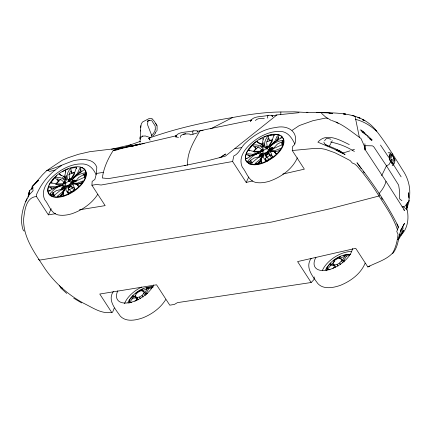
<?xml version="1.0" encoding="UTF-8"?>
<svg xmlns="http://www.w3.org/2000/svg" width="432" height="432" viewBox="0 0 432 432"><rect width="100%" height="100%" fill="white"/><g stroke="black" fill="none" stroke-linecap="round" stroke-linejoin="round"><path stroke-width="0.65" d="M69.552 180.29L68.942 181.391L68.434 180.646L68.434 179.55L68.785 179.226L69.633 179.426L69.077 174.938L70.33 171.283L70.632 170.98L71.14 171.315L71.69 172.967L74.558 172.309M266.522 148.883L266.015 148.133L266.02 147.042L266.366 146.718L267.219 146.918L266.657 142.43L267.916 138.775L268.213 138.472L268.72 138.802L269.276 140.459L272.144 139.801M140.184 136.555L140.162 138.953L140.184 137.695M149.488 137.975L149.618 139.817L149.413 138.407L149.612 139.649L150.233 140.027M63.169 184.01L63.423 183.092L64.53 181.985M260.75 151.502L261.009 150.584L262.116 149.472M262.78 143.246L262.769 144.094L262.467 143.672L261.797 144.072L263.261 146.675M157.097 129.632L157.081 126.236M140.438 136.355L140.616 130.162M82.188 182.023L82.172 182.833L78.57 183.967L77.42 184.934L76.858 184.345L77.296 183.805L77.863 184.388M140.146 139.05L140.184 137.09M408.526 197.132L408.618 192.726L408.764 198.131M140.087 142.09C139.806 139.919 140.373 137.144 142.495 136.069L142.22 136.161L145.33 135.972L149.558 137.376M155.369 129.67L155.18 125.977L151.875 120.755M136.037 297.027L133.747 296.881L133.24 296.557L133.061 295.699L130.966 297.999L129.281 300.353L129.249 301.477L129.956 302.27L131.792 302.254M366.536 134.519C361.265 131.728 369.981 138.17 367.605 135.459M371.849 140.659L369.225 138.386L369.193 137.835L370.008 137.819M78.122 174.296L77.749 174.069L73.197 177.984L73.219 177.552L77.344 173.61L79.542 168.701L80.725 167.902L80.989 171.428L80.212 169.544M275.708 141.788L275.335 141.556L270.783 145.476L270.805 145.039L274.93 141.102L277.123 136.193L278.311 135.394L278.57 138.915L277.792 137.036M398.083 227.545L398.147 226.157C386.84 203.591 372.503 182.617 356.989 162.745L361.157 168.572M280.741 114.75L280.892 111.974L294.608 111.829L307.93 112.563M282.793 174.08L304.355 169.16L292.259 150.52L292.464 146.734L294.727 144.364C299.009 131.425 287.35 124.659 275.654 127.559C264.314 128.79 254.183 134.914 245.975 142.565C241.169 146.426 239.614 153.419 233.793 155.963L232.616 161.498L246.197 182.423L252.731 180.932M79.402 209.817L105.149 205.627L91.913 185.236L92.146 181.424L94.883 179.426L96.449 173.475L96.806 167.26C93.377 157.75 81.049 159.03 73.192 160.807C64.325 164.041 55.631 167.827 46.656 170.683L42.536 174.755L32.162 186.77L31.244 189.313M364.824 149.98L364.905 143.77M140.368 131.02L140.724 125.669M187.612 165.251C186.856 152.485 193.936 141.388 199.978 130.734L251.483 120.172M84.623 177.854L84.677 175.073L84.272 174.544L83.695 174.604L78.7 177.476L76.189 180.603L76.097 181.224L74.623 180.333L74.644 181.294M140.767 127.694L141.275 123.903L142.533 121.986L149.17 118.525L150.914 118.357L151.956 119.054M282.204 145.346L282.258 142.565L281.853 142.036L281.275 142.096L277.29 144.148L273.769 148.09L272.246 147.598L271.177 147.744L269.795 148.705L271.237 148.3L271.712 148.824L271.523 149.326M28.733 194.902L29.155 193.277L28.183 196.976M314.237 276.917L314.01 279.536L311.164 282.512L177.466 302.627L174.425 304.414L169.776 305.186L156.541 284.796L99.76 294.03L111.677 312.385L112.52 312.363L114.286 308.059M55.393 187.877L55.436 187.402L60.826 185.377L60.464 185.171L55.215 186.835L50.204 186.23L48.951 186.883L51.953 188.773L50.63 187.218M258.028 153.122L253.017 154.894L252.974 155.369L258.007 153.333M392.456 163.647C391.241 162.729 392.553 160.618 391.057 159.532M137.165 300.008L135.556 296.536L135.74 294.689L137.452 292.599L140.044 291.065L142.528 290.671L143.948 291.568L146.47 294.457M135.556 296.536L136.982 297.437L139.466 297.043L142.058 295.504L143.77 293.414L143.948 291.568M334.751 267.5L333.142 264.028L333.32 262.181L335.032 260.091L337.63 258.557L340.108 258.163L341.534 259.06L344.05 261.949M333.142 264.028L334.562 264.929L337.046 264.53L339.638 262.996L341.35 260.906L341.534 259.06M406.382 209.531L406.998 203.634L409.412 200.302L406.777 208.834M154.883 130.307L154.948 129.757M406.274 209.423L406.998 203.634L405.097 206.048L403.321 206.869L401.992 206.836M131.09 146.583L140.13 144.029L116.419 148.883L113.184 150.541C107.897 158.857 103.567 168.14 102.368 178L108.491 178.578L167.373 168.642L184.702 165.537L207.29 160.807L225.369 156.141L276.901 114.928L298.998 112.687M54.832 195.653L52.461 194.324L52.175 193.725L52.515 193.234L56.365 190.604L61.614 189.308L61.857 187.758L62.473 186.899L63.979 186.133L64.471 186.899M406.631 209.979L407.792 202.646L406.874 207.403M391.219 157.664C392.818 151.308 390.496 155.023 390.004 158.895M399.497 234.193C398.353 240.937 397.197 248.276 392.618 253.611M250.738 120.955C253.028 115.587 263.315 116.975 268.115 115.306M180.284 137.344L180.511 136.021C182.52 133.585 186.673 133.92 189.475 133.974L190.642 134.881L193.093 134.179L192.575 131.917L193.444 130.793L196.992 130.788L197.64 131.501M250.663 121.435L250.949 119.826L250.668 121.073M70.918 185.906L68.99 187.175L68.434 187.245L67.927 186.494L67.748 187.456L68.731 189.783L67.63 191.533L68.645 193.795M268.499 153.392L266.571 154.667L266.015 154.732L265.507 153.986L265.329 154.948L266.317 157.275L265.216 159.025L265.982 160.936M408.672 201.172C411.415 190.647 408.953 179.312 402.856 170.408C394.135 156.465 385.576 142.349 375.316 129.465C358.544 109.458 329.962 113.497 306.693 112.261M28.053 196.922L29.576 190.663L32.978 187.591L33.113 188.131M82.339 182.385L82.906 181.3L82.701 180.981L77.139 183.227L73.078 183.098L72.727 183.422L76.437 184.097L78.035 185.998L79.277 186.154M279.925 149.877L280.487 148.792L280.287 148.473L274.72 150.719L270.664 150.59L270.308 150.914L274.018 151.583L275.616 153.49L276.863 153.646M398.968 237.481L399.74 233.712L401.204 229.608L400.318 231.25M282.544 144.515L282.917 140.249C277.506 141.183 270.556 143.84 268.877 149.731L269.006 150.066L275.292 147.825L282.544 144.515L282.08 145.562M331.625 120.496C342.754 123.865 351.583 131.917 360.952 138.434L364.1 145.481L365.348 149.963L385.976 181.3C384.982 186.1 381.866 190.215 378.815 193.946M157.081 130.21L156.595 131.447M63.661 183.854L63.828 183.195L64.676 182.633L65.356 182.731L65.194 183.389L64.346 183.946M64.908 189.065L63.477 192.337L63.655 193.444L60.421 196.463M71.188 179.534L74.677 173.74M268.774 147.026L272.257 141.232M28.393 196.344L29.597 191.387L29.803 191.754M28.399 196.393L29.624 192.316M65.902 179.237L64.217 176.585L64.881 176.186L65.902 179.237L64.827 175.673L65.794 170.964L65.237 170.451L65.426 172.001M262.467 143.672L263.482 146.723L262.408 143.165L263.374 138.456L262.818 137.938L263.012 139.493M53.19 189.032L53.53 187.925M152.923 287.334L151.783 286.907L146.243 287.82L147.069 288.295L147.155 288.873L144.85 292.885M350.255 254.421L343.823 255.312L344.655 255.787L344.736 256.36L342.43 260.377M133.061 295.699L132.948 298.102L129.362 302.454M333.617 264.514L331.328 264.373L330.826 264.049L330.642 263.185L330.534 265.588L326.943 269.946M29.576 190.663L28.782 192.947M71.296 182.239C72.97 176.348 79.925 173.691 85.336 172.757L84.964 177.023L77.711 180.333L71.426 182.579L71.296 182.239L71.912 183.076M68.537 193.45L74.542 189.864L74.736 189.313L73.532 185.485L72.986 184.955L70.438 184.216L66.922 186.322L66.539 187.013L65.88 190.053L68.018 193.325L68.801 193.644M272.122 157.356L272.317 156.8L271.112 152.977L270.567 152.447L268.024 151.708L264.503 153.808L263.385 156.74L263.466 157.545L265.599 160.817L266.123 160.942L272.122 157.356L272.317 157.588M392.38 163.404L392.774 162.302M401.582 232.324L403.261 227.745M64.886 189.61L66.307 186.316M262.467 157.102L263.887 153.808M311.164 282.512L297.583 261.587L355.741 248.324L367.843 266.971C376.094 262.537 386.181 260.102 392.645 253.012C395.933 247.277 397.321 240.797 398.05 234.29L396.749 231.541L398.401 227.21L396.835 223.916M129.281 300.353L129.292 302.297M32.297 186.408L32.162 186.77L38.453 180.419L32.297 186.408L33.091 190.739L29.057 195.01L25.645 201.76M73.937 181.834L73.931 180.436M84.564 176.558L85.028 175.392L84.92 174.366M282.145 144.05L282.917 140.249M365.132 263.191C360.806 273.748 350.87 281.032 340.594 285.266C333.536 287.788 323.66 289.807 317.887 283.646C312.773 276.507 304.706 267.3 311.191 258.395M26.984 198.547C22.556 208.192 19.613 219.542 23.107 229.932L24.17 231.12M68.434 180.646L69.682 179.221L71.123 179.258M266.015 148.133L266.684 147.08L268.407 146.524M84.866 173.853L85.336 172.757M261.295 159.284L262.661 155.482L262.192 155.65L259.972 159.532L255.02 163.571L255.139 163.933L256.462 163.89M392.974 161.752C394.853 159.386 395.08 155.844 392.423 160.245L392.143 160.25M248.713 177.088L246.197 182.423M155.196 130.653L153.176 133.844M394.519 162.815L393.714 164.408L392.731 164.506C389.977 161.53 387.661 157.28 390.128 153.398L391.009 153.371M280.908 138.564L281.486 137.344C278.262 140.292 273.721 141.998 270.783 145.476M61.771 165.424C50.414 172.282 41.467 182.801 36.337 194.999L36.461 196.506L48.373 214.861L51.208 208.726M113.335 291.481C107.212 300.289 115.528 309.118 120.307 316.159C126.079 322.315 135.956 320.301 143.014 317.774C152.113 314.113 160.515 307.994 165.721 299.576M297.362 157.815C292.237 169.376 280.957 177.19 269.314 181.278C264.854 182.574 260.15 183.346 255.539 182.385C248.308 180.652 246.575 172.168 242.271 167.152C236.839 154.985 249.707 143.359 259.119 137.5C264.951 134.093 271.512 131.485 278.348 131.447C286.859 130.68 291.325 136.744 294.754 143.878M398.92 238.064L401.371 232.897M381.645 175.727L386.462 165.812L389.005 164.581L390.452 161.968M128.936 303.286L129.524 302.081M326.522 270.778L327.105 269.573L326.862 267.845L330.642 263.185M68.882 180.571L69.223 179.874L70.114 179.415L70.664 179.658L70.319 180.355L69.428 180.814L68.882 180.571L69.271 181.273M266.463 148.063L266.809 147.366L267.7 146.907L268.245 147.15L267.905 147.847L267.014 148.3L266.463 148.063L266.852 148.765M331.452 142.349L332.278 140.665M127.915 302.513C132.521 293.247 142.954 286.319 153.441 286.837M325.496 270.005C330.01 260.874 340.135 254.151 350.401 254.27M334.201 267.17L332.937 268.412M78.667 173.54L80.509 170.462M276.253 141.032L278.095 137.954M58.676 196.074L59.449 196.409L63.099 193.207L62.834 192.445L65.081 187.99L64.611 188.158L62.386 192.04L57.44 196.079L57.559 196.447L58.882 196.403M256.257 163.566L257.029 163.901L260.685 160.699L260.415 159.937L262.683 155.914M49.928 193.914C53.465 189.686 59.13 184.426 65.216 185.873L65.378 186.192L53.968 195.637L53.266 195.966L51.419 195.161L49.928 193.914L53.914 194.875M247.509 161.406C251.046 157.178 256.716 151.918 262.802 153.36L262.958 153.684L251.548 163.129L250.846 163.458L248.999 162.653L247.509 161.406L251.494 162.362L252.418 163.145M258.239 153.182L258.044 152.663L252.796 154.327L247.79 153.722L246.537 154.375L249.534 156.265L248.211 154.71M330.869 143.419L329.324 146.232M145.757 293.76L148.835 288.608L151.778 287.901M343.337 261.252L346.415 256.1L349.364 255.393M83.905 169.852C80.676 172.805 76.14 174.506 73.197 177.984M321.894 112.936L321.602 113.438L325.388 116.818L330.988 120.274M260.204 151.616L262.019 149.499M155.299 132.878L155.936 131.846M68.791 186.683L68.429 187.25L67.927 186.494M266.371 154.175L266.015 154.742L265.507 153.986M137.236 298.717L136.339 300.235L134.865 301.266M324.545 140.778L326.414 138.451L327.866 138.38L330.917 139.223M97.772 194.319C91.762 203.629 82.123 210.227 71.734 213.786C67.273 215.082 62.564 215.854 57.958 214.893C50.728 213.16 48.994 204.676 44.69 199.66C39.258 187.493 52.126 175.867 61.538 170.008C67.37 166.601 73.926 163.993 80.768 163.955C88.295 163.366 93.177 167.978 96.077 174.701M379.804 194.832L378.967 196.02L330.048 208.742L271.89 222.005L39.42 260.145L38.464 259.362M55.739 184.091L58.509 180.846L57.305 179.577L57.224 178.994L57.58 178.902L61.079 179.717L64.433 182.536L64.508 181.78L64.859 181.688L65.686 182.288L64.552 182.309L63.423 183.092M73.138 182.255L73.645 181.543L73.256 181.17L72.36 181.505L71.852 182.212L72.241 182.585M253.325 151.583L256.095 148.338L254.891 147.069L254.804 146.486L255.166 146.394L258.66 147.209L262.019 150.023M255.366 120.512C257.375 118.076 261.527 118.411 264.33 118.46M55.955 184.361L60.431 179.615M147.658 121.262L147.398 121.619L148.241 120.361L147.55 123.725L147.749 125.264L151.934 135.994M50.911 182.628L54.848 177.773C58.941 176.44 64.427 178.205 65.691 182.585L64.816 183.665L55.895 183.924L50.911 182.628L52.115 183.4M248.492 150.12L252.428 145.265C256.522 143.932 262.013 145.697 263.272 150.077L262.397 151.157L253.481 151.416L248.492 150.12L249.696 150.892M63.342 187.942L63.742 187.423M260.923 155.434L261.322 154.915M397.942 239.566L398.979 238.232M68.731 189.783L70.864 188.951L72.538 187.51L73.726 187.429L74.925 189.545M266.317 157.275L268.45 156.438L270.124 155.002L271.312 154.921L272.29 156.573M270.308 150.914L274.439 151.837L274.876 151.297L275.443 151.875L279.758 150.325M274.439 151.837L275 152.426L275.443 151.875M155.558 133.002L153.085 135.788M71.604 179.788L76.734 175.009M269.19 147.28L274.32 142.495M151.929 134.854L152.609 134.077M257.693 164.171L260.96 161.017M254.216 150.914L258.444 146.729M149.396 137.954L148.624 138.796L150.595 137.516M149.537 138.067L149.089 138.332M69.979 185.458L70.189 185.949L69.536 186.64L68.672 186.835L68.461 186.343L69.115 185.657L69.979 185.458L70.454 186.1M397.948 239.447L399.67 237.703L403.715 230.197L400.745 235.505C407.727 228.744 409.109 218.776 407.155 209.612L403.321 206.869M61.322 190.193L65.588 186.435M258.903 157.685L263.174 153.927M260.636 163.031L261.322 162.032L260.998 159.365L262.661 155.482M63.18 183.184L64.438 182.012M70.729 168.286C67.624 171.32 65.41 177.152 68.602 180.846L69.887 180.635L74.639 172.724L76.502 167.335L70.729 168.286L71.69 172.967M268.315 135.778C265.205 138.807 262.991 144.644 266.188 148.338L267.467 148.122L272.225 140.216L274.082 134.827L268.315 135.778L269.276 140.459M133.747 296.881L135.729 295.159M331.328 264.373L334.795 261.36M63.979 186.133L62.888 187.245L62.996 187.985L63.482 188.082M261.009 150.584L262.132 149.796L263.266 149.78L262.089 149.267M262.051 154.391L261.56 153.625L260.469 154.732L260.582 155.471L260.032 154.786M73.813 177.844L75.73 176.267M271.874 144.941L274.747 142.576M71.323 183.006L76.189 181.31M268.909 150.498L273.769 148.802M135.653 293.447L139.271 290.952L143.132 288.976M333.234 260.933L336.852 258.439L340.713 256.468M46.656 170.683L62.273 160.24L67.813 157.847L78.392 154.305L89.878 151.675L123.093 147.706M220.984 157.14L225.59 154.013L219.731 157.82M292.108 130.34L299.3 125.561L312.935 120.695L325.679 118.049L327.71 118.471M63.671 176.774L64.724 176.099M60.658 185.695L58.19 186.748M72.727 183.422L77.296 183.805M270.67 151.141L274.876 151.297M197.516 132.883L193.012 134.233M267.586 161.093L273.337 157.442A21.8 11.34 -33 0 0 278.24 153.031A21.724 11.297 -33 0 0 283.775 139.66L281.956 136.615A21.8 11.34 -33 0 0 280.962 135.853M210.665 128.839L232.567 117.536C248.513 114.496 264.627 112.153 280.892 111.974M60.826 185.377L55.145 187.596L49.82 190.642L48.6 190.944L50.031 190.971M258.412 152.869L252.731 155.088L247.401 158.128L246.181 158.436L247.136 158.452M261.56 153.625L260.059 154.391L259.438 155.25L259.2 156.8L253.946 158.096L250.096 160.726L249.755 161.212L250.042 161.811L251.494 162.362M360.11 130.048L360.99 129.962L363.62 131.965L361.141 130.739M51.305 187.909L54.632 187.904M248.891 155.401L252.212 155.396M392.197 165.683L393.374 165.127M367.843 266.971L369.884 266.009M140.486 141.291L130.918 144.715L125.059 147.458L140.13 144.029L113.184 150.541L118.903 149.504M370.138 138.715L372.136 140.038L370.435 138.245M68.153 187.558L70.178 186.467L70.6 185.517L70.265 185.101L71.042 185.49L72.538 187.51M265.734 155.045L267.759 153.954L268.186 153.009L267.845 152.588L268.628 152.977L270.124 155.002M148.343 120.787L149.634 120.215L148.203 120.847M78.187 184.043L81.621 182.677M56.387 187.164L63.072 184.885M253.967 154.656L260.653 152.377M271.226 149.035L270.837 148.662L269.941 148.997L269.433 149.704L269.822 150.077M149.861 137.819C176.65 128.261 204.552 122.17 232.567 117.536M142.549 290.812L141.68 290.164L142.387 290.644L147.155 288.873M340.13 258.304L339.26 257.65L339.968 258.136L344.736 256.36M68.742 174.409L74.714 172.622M266.954 141.669L272.295 140.114M351.961 150.179L354.499 149.332M69.007 179.28L70.546 178.783M266.587 146.772L268.126 146.27M350.055 150.817L345.211 152.339L341.199 152.663L334.033 149.024L317.898 142.16C326.376 132.16 339.979 140.119 349.288 144.59M132.948 298.102L136.669 298.026M330.534 265.588L334.249 265.518M68.866 179.393L70.303 178.983M266.447 146.885L267.889 146.47M55.15 170.068L49.804 171.385L48.017 170.44M111.461 149.288L130.918 144.715M268.034 153.592L267.559 152.95L266.042 153.835L266.657 155.039M266.258 154.327L267.116 154.132L267.77 153.441L267.559 152.95M176.796 135.653L130.707 146.437L140.373 144.293M141.658 144.007L144.239 143.435M183.238 134.233L185.814 133.693M197.402 131.274L203.094 130.426M259.4 163.733L255.674 164.344A21.605 11.237 -33 0 1 246.699 152.248A21.605 11.237 -33 0 1 269.595 134.914L273.31 134.298A21.605 11.237 -33 0 1 282.312 146.389A21.605 11.237 -33 0 1 259.411 163.717M271.674 115.965L276.901 114.928M65.005 183.006L65.626 182.887M262.586 150.498L263.207 150.374M36.461 196.506C26.082 197.284 24.77 210.211 23.701 218.284C22.621 237.406 35.23 253.546 45.014 268.763C54.961 283.144 68.31 294.98 83.684 303.296C92.351 307.438 101.552 314.264 111.677 312.385M232.616 161.498L101.12 185.015L96.574 184.48L91.913 185.236M116.419 148.883L123.066 147.787M234.927 148.689L241.564 147.598M96.449 173.475L103.237 172.357M62.834 192.445L63.477 192.337M260.415 159.937L261.058 159.829M63.099 193.207L63.752 193.099M260.685 160.699L261.333 160.591M48.373 214.861L55.636 213.683M271.091 149.078L272.047 149.175M73.505 181.591L74.466 181.683M193.261 130.815C188.827 132.521 177.017 131.042 175.808 136.944L178.486 137.398M184.702 165.537L185.868 165.424M292.259 150.52L314.366 148.441L321.629 148.657L325.355 149.348L334.784 152.69L343.354 156.983L350.217 160.601L352.253 162.994C356.621 163.971 358.56 168.448 361.552 171.272C367.81 179.194 373.783 187.348 378.967 196.02C385.916 206.766 393.557 217.706 397.478 229.943M254.2 152.021L260.701 151.848M56.614 184.534L63.115 184.356M64.26 187.607L63.466 187.661L63.445 187.072L64.211 186.435L65 186.381L65.027 186.97M342.997 261.025L344.65 260.928M145.417 293.533L147.695 293.447M267.71 153.376L268.639 153.711M70.124 185.884L70.74 185.868L70.265 185.101M150.007 120.236L151.357 120.641M388.136 152.771L390.436 152.744M329.983 269.741L327.105 269.573M346.415 256.1L343.823 255.312M148.835 288.608L146.243 287.82M316.645 112.563L327.845 112.871L332.316 113.438M151.443 135.95L152.134 135.977L151.243 135.94M329.168 113.254L332.473 113.4M329.119 113.281L331.744 113.405M352.123 115.695L354.029 115.841L355.163 116.732L359.451 137.759M276.199 139.957L277.441 140.071M78.619 172.465L79.855 172.579M330.475 142.031C338.909 143.597 347.161 146.907 354.391 151.502M76.232 184.248L73.089 183.649M390.226 160.526L389.426 157.442L390.247 154.483L391.009 153.97M392.731 163.825L393.098 163.901C396.112 161.12 393.898 157.243 391.689 154.769M263.428 146.686L262.985 146.583L261.338 143.802L257.17 142.16L257.105 141.356L259.205 143.311M65.848 179.199L65.399 179.091L63.758 176.31L59.589 174.668L59.524 173.864L61.619 175.819M268.418 151.103L271.339 151.799M70.837 183.611L73.759 184.307M368.588 136.372C366.665 136.231 368.755 138.445 369.209 136.982M277.263 139.79L278.267 140.098M79.682 172.298L80.687 172.606M355.563 119.356C363.463 121.306 370.575 125.593 376.461 131.15L375.316 129.465M362.351 119.718L364.889 120.528L362.524 119.702M76.189 180.603L74.66 180.106L73.597 180.252L72.214 181.213L73.656 180.808L74.131 181.332M259.043 143.219L258.088 142.544M259.632 143.429L261.403 144.067M63.369 195.664L63.05 195.539L63.736 194.54L63.418 191.873L65.081 187.99M61.614 189.308L62.192 189.535M325.485 144.661L334.611 148.408L341.329 151.767L337.252 149.774M341.75 152.923L345.082 154.462L336.096 150.05M249.647 164.047L246.672 161.827M275 152.426L275.956 153.403M77.42 184.934L78.732 186.332M73.764 298.237L81.61 302.929M336.058 122.062L338.17 123.336M273.683 148.711L272.203 147.825L272.225 148.786M63.823 176.58L64.508 177.007L64.217 176.585M265.648 160.051L266.598 160.645M68.067 192.559L69.487 193.455L67.532 191.117M275.335 141.556L275.913 141.934M403.569 209.736L404.627 210.481L385.976 181.3M263.671 148.187L260.021 144.85M66.091 180.695L62.44 177.358M252.428 145.265L256.095 148.338M54.848 177.773L58.509 180.846M361.784 131.722L363.242 132.538L362.21 131.706M152.14 118.757L154.397 121.43L157.086 125.82M327.305 145.978L324.346 143.51L323.914 142.085M401.917 200.777L399.578 198.796L399.622 191.603L398.65 185.128L386.462 165.812L373.642 146.599L372.373 145.832L365.11 145.687L365.137 149.639M260.307 155.909L259.637 155.331L259.729 156.46M62.721 188.417L62.057 187.844L62.149 188.968M66.717 293.414L60.869 288.106L59.513 285.568M370.148 138.926L370.996 139.795M272.651 116.176L271.933 115.414L272.819 116.348M197.078 130.928L198.153 132.062M272.495 115.992L271.847 115.274L268.299 115.285L267.43 116.408L267.754 118.147M265.118 158.609L267.068 160.947M340.108 258.163L341.28 259.562M142.528 290.671L143.311 291.605M83.16 174.118L84.71 176.85M341.35 260.906L342.608 262.445M143.77 293.414L145.449 295.472M62.451 187.299L62.996 187.985M65.356 182.731L65.842 183.379M270.837 148.662L271.307 149.299M73.256 181.17L73.721 181.807M70.189 185.949L70.675 186.619M266.841 156.794L268.78 159.478M69.26 189.302L71.582 192.526M363.431 171.752L364.187 172.811M339.638 262.996L340.691 264.487M142.058 295.504L143.111 297M391.991 162.956L390.317 160.391M266.825 157.162L265.81 155.704L267.392 154.742L269.012 153.792L269.822 155.369M69.239 189.67L68.229 188.212L69.806 187.25L71.426 186.3L72.241 187.877M391.792 154.332L394.805 159.219L395.096 161.05M380.5 145.06L388.622 157.216M391.63 159.646L391.835 159.953M61.76 287.469L62.375 288.398M393.439 164.635L401.139 176.855M68.828 185.279L69.401 186.17M381.272 197.786L382.331 199.433M267.845 152.588L268.326 153.36M156.897 125.399L155.579 123.228M85.784 171.029L84.37 169.128L86.189 172.168A21.724 11.297 -33 0 1 80.671 185.512M63.828 183.195L64.228 183.865M337.046 264.53L337.975 266.107M139.466 297.043L140.389 298.615M269.806 155.023L271.474 157.874M72.22 187.531L74.228 190.955M68.461 186.343L68.855 187.034M392.413 153.797L392.845 154.58M251.705 162.616L250.657 160.088M54.124 195.124L53.077 192.596M334.562 264.929L335.75 267.295M136.982 297.437L138.17 299.808M391.203 158.809L391.43 159.332M281.583 142.614L282.29 144.342M271.517 147.928L271.712 148.824M52.904 192.326L53.066 193.239M253.017 154.894L253.125 155.547M261.328 161.514L261.5 162.675M263.725 142.636L264.416 147.744M66.145 175.144L66.836 180.252M339.968 258.136L340.022 258.617M142.387 290.644L142.441 291.125M274.082 134.827L274.147 135.783M76.502 167.335L76.594 168.772M262.607 154.462L262.586 153.873L261.792 153.927L261.025 154.564L261.052 155.153M267.629 161.044A21.724 11.297 -33 0 1 249.718 163.993M245.543 158.387A21.724 11.297 -33 0 1 245.689 156.098M245.786 155.623A21.724 11.297 -33 0 1 246.051 154.634M246.218 154.132A21.724 11.297 -33 0 1 246.856 152.593M247.115 152.069A21.724 11.297 -33 0 1 247.693 151.022M248.702 149.445A21.724 11.297 -33 0 1 249.485 148.381M250.225 147.463A21.724 11.297 -33 0 1 252.385 145.136M263.893 137.263A21.724 11.297 -33 0 1 265.41 136.615M266.414 136.226A21.724 11.297 -33 0 1 267.916 135.713M270.518 135.022A21.724 11.297 -33 0 1 271.787 134.779M273.623 134.552A21.724 11.297 -33 0 1 275.362 134.492A21.724 11.297 -33 0 1 276.961 134.584M246.629 161.833A21.8 11.34 -33 0 1 245.419 158.431M252.671 144.758A21.8 11.34 -33 0 1 256.986 141.199M259.843 139.331A21.8 11.34 -33 0 1 261.322 138.488M277.468 134.654A21.724 11.297 -33 0 1 279.785 135.286M257.407 164.068A21.767 11.324 -33 0 1 259.729 161.05M53.293 196.528A21.605 11.237 -33 0 0 58.109 196.841L61.814 196.241A21.605 11.237 -33 0 0 84.726 178.897A21.605 11.237 -33 0 0 75.735 166.811L72.004 167.422A21.605 11.237 -33 0 0 60.205 172.795A21.611 11.243 -33 0 0 53.276 196.538M63.974 196.133A21.735 11.302 -33 0 1 52.072 196.555A21.773 11.324 -33 0 1 47.882 190.928M47.898 190.944A21.735 11.302 -33 0 1 48.141 188.168M48.26 187.688A21.735 11.302 -33 0 1 48.573 186.689M49.21 185.144A21.735 11.302 -33 0 1 50.706 182.515M52.261 180.409A21.735 11.302 -33 0 1 53.622 178.843M67.997 194.584A21.773 11.324 -33 0 0 75.751 189.95A21.805 11.34 -33 0 0 80.66 185.539M55.523 176.899A21.773 11.324 -33 0 1 56.765 175.797M62.289 171.85A21.773 11.324 -33 0 1 63.769 171.007M68.04 194.54A21.724 11.297 -33 0 1 64.017 196.09M64.303 170.759A21.724 11.297 -33 0 1 66.312 169.771M66.814 169.549A21.724 11.297 -33 0 1 68.332 168.928M79.888 167.162A21.724 11.297 -33 0 1 82.204 167.794M82.204 167.767A21.805 11.34 -33 0 1 84.375 169.096M59.827 196.576A21.767 11.324 -33 0 1 62.543 193.115M327.089 269.05A21.605 11.237 -33 0 1 327.904 268.002M352.496 248.508A21.767 11.324 -33 0 1 328.131 269.887A21.767 11.324 -33 0 1 315.922 257.267M322.304 270.691A21.767 11.324 -33 0 1 332.073 258.935L333.92 257.612A21.767 11.324 -33 0 1 351.308 251.521M131.674 298.955A21.605 11.237 -33 0 1 132.781 297.81M153.679 284.92A21.767 11.324 -33 0 1 128.698 302.767A21.767 11.324 -33 0 1 117.801 290.822M124.529 303.712A21.767 11.324 -33 0 1 134.487 291.443L136.339 290.12A21.767 11.324 -33 0 1 141.739 287.042M175.813 136.582L175.808 136.944L176.094 135.335L175.813 136.582M262.942 150.223L262.78 150.881L261.927 151.438L261.247 151.34L261.409 150.687L262.256 150.125L262.942 150.223M65.372 183.935L65.178 184.594L65.621 185.533C67.738 186.176 70.238 184.486 70.821 182.423L70.378 181.483C68.434 180.841 66.339 182.299 65.372 183.935M262.958 151.427L262.759 152.086L263.201 153.02C265.324 153.662 267.818 151.978 268.402 149.915L267.959 148.975C266.02 148.333 263.92 149.791 262.958 151.427M403.612 224.991L400.626 230.71L404.514 223.387L403.612 224.991M364.154 132.516C361.714 133.639 366.962 133.882 364.154 132.516M345.53 114.064L343.559 113.967L345.53 114.064M359.926 118.006L357.998 117.612L359.926 118.006"/></g></svg>
